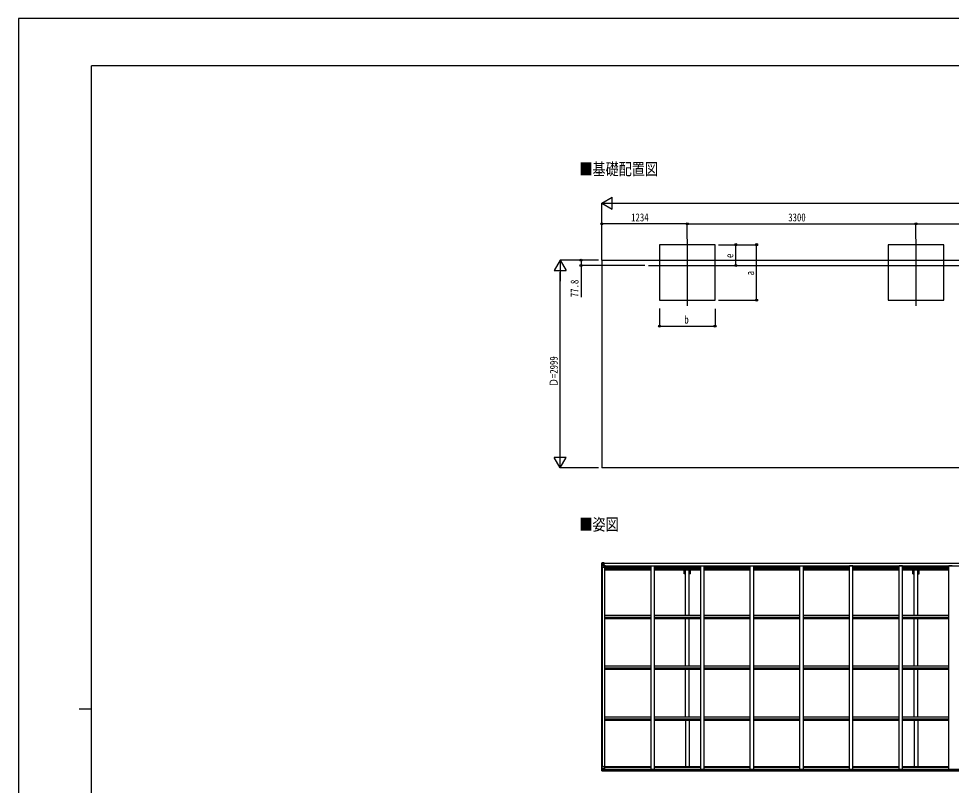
# Model space of a CAD drawing. Units: millimetres, scale not verified. Extents: x -14718 to 14718, y -10395 to 10395.
# Drawn here: x -14718 to -1257, y -664 to 10395 of the extents above; entities that cross this region are included whole.
import ezdxf
from ezdxf.enums import TextEntityAlignment as Align

# ---------------------------------------------------------------- set-up
doc = ezdxf.new("R2010")
doc.units = ezdxf.units.MM
doc.header["$LTSCALE"] = 40
for name, color, linetype in [('0-2_USER1', 3, 'Continuous'), ('0-3_YKK_12', 2, 'Continuous'), ('0-4_YKK_13', 4, 'Continuous'), ('0-5_YKK_A1', 4, 'Continuous'), ('0-6_YKK_D', 6, 'Continuous'), ('0-7_YKK_ZWAK', 7, 'Continuous')]:
    doc.layers.add(name, color=color, linetype=linetype)
doc.styles.add('ＭＳ ゴシック', font='')
doc.styles.get('ＭＳ ゴシック').set_extended_font_data('MS Gothic')

msp = doc.modelspace()

# ---------------------------------------------------------------- linework, layer by layer
at = {"layer": '0-3_YKK_12'}
for p, q in [((-5067.43, 7215.91), (-5067.43, 6253.38)), ((-1767.43, 7215.91), (-1767.43, 6253.38)), ((-5626.1, 6834.65), (4543.53, 6834.65))]:
    msp.add_line(p, q, dxfattribs=at)
at = {"layer": '0-4_YKK_13'}
for p, q in [((-6303.43, 2542.92), (-6303.43, 2542.88)), ((-6302.49, 2543.92), (-6302.49, 2543.92)), ((-6302.49, 2543.87), (-6302.49, 2543.91)), ((-6293.52, 2544.3), (-6301.44, 2543.83)), ((-6300.58, 2542.86), (-6300.59, 2542.79)), ((-6300.59, 2482.21), (-6300.59, 2542.79)), ((-6300.59, 2482.21), (-6270.43, 2482.21)), ((-6300.04, 2509.09), (-6295.9, 2521.17)), ((-6300.04, 2509.09), (-6293.43, 2508.88)), ((-6296.62, 2539.42), (-6299.35, 2543.08)), ((-6295.76, 2535.91), (-6293.43, 2535.97)), ((-6295.76, 2522.44), (-6295.76, 2535.91)), ((-6293.43, 2522.41), (-6295.76, 2522.44)), ((-6281.43, 2545.09), (-6293.43, 2544.31)), ((-6293.43, 2535.96), (-6281.43, 2535.96)), ((-6293.43, 2522.41), (-6281.43, 2522.41)), ((-6293.43, 2522.41), (-6293.43, 2522.41)), ((-6293.43, 2508.88), (-6269.43, 2508.88)), ((-6287.95, 2528.77), (-6287.95, 2527.81)), ((-6282.43, 2535.96), (-6281.43, 2535.96)), ((-6274.93, 2545.6), (-6281.43, 2545.21)), ((-6281.43, 2519.11), (-6281.43, 2545.21)), ((-6281.43, 2544.32), (-6274.93, 2544.72)), ((-6279.93, 2539.5), (-6281.43, 2539.5)), ((-6279.93, 2535.96), (-6281.43, 2535.96)), ((-6279.93, 2522.41), (-6281.43, 2522.41)), ((-6280.6, 2518.85), (-6270.26, 2517.2)), ((-6280.6, 2518.22), (-6280.6, 2518.85)), ((-6270.26, 2516.56), (-6280.6, 2518.22)), ((-6274.93, 2543.79), (-6279.93, 2543.71)), ((-6279.43, 2539.14), (-6279.93, 2539.14)), ((-6275.93, 2534.21), (-6279.93, 2534.21)), ((-6275.93, 2526), (-6279.93, 2526)), ((-6279.82, 2537.84), (-6275.93, 2537.84)), ((-6279.44, 2538.05), (-6279.44, 2538.21)), ((-6279.44, 2538.21), (-6279.43, 2538.21)), ((-6279.43, 2540.17), (-6279.43, 2538.21)), ((-6271.43, 2540.17), (-6279.43, 2540.17)), ((-6271.43, 2540.14), (-6279.43, 2540.14)), ((-6269.43, 2538.3), (-6279.43, 2538.21)), ((-6275.93, 2518.1), (-6275.93, 2538.07)), ((-6274.93, 2544.72), (-6274.93, 2545.6)), ((-6274.93, 2544.21), (-6274.93, 2544.72)), ((-6274.93, 2544.21), (-6274.93, 2543.79)), ((-6274.93, 2543.79), (-6274.93, 2542.98)), ((-6270.26, 2517.2), (-6270.26, 2516.56)), ((-6269.98, 2517.12), (-6265.93, 2517.09)), ((-6269.93, 2543.41), (-6269.93, 2542.98)), ((-6269.63, 2543.41), (-6269.93, 2543.41)), ((-6269.63, 2543.41), (-6267.94, 2542.98)), ((-6269.43, 2539.91), (-6264.43, 2539.91)), ((-6269.43, 2538.3), (-6269.43, 2539.91)), ((-6269.43, 2483.21), (-6269.43, 2516.31)), ((-6264.93, 2505.21), (-6269.43, 2505.21)), ((-6248.93, 2501.29), (-6269.43, 2501.29)), ((-6264.93, 2517.08), (-6265.93, 2517.09)), ((-6265.93, 2515.35), (-6264.93, 2515.36)), ((-6264.93, 2501.29), (-6264.93, 2517.08)), ((-6264.43, 2540.91), (-6264.43, 2539.91)), ((-6264.43, 2539.91), (-6263.43, 2539.91)), ((-6263.43, 2539.91), (-6263.43, 2540.91)), ((-6263.43, 2539.91), (-6263.43, 2538.34)), ((-6263.43, 2538.23), (-6263.43, 2538.34)), ((-6303.43, -392.89), (-6270.43, -392.89)), ((-6303.43, -453.6), (-6303.43, -392.89)), ((-6300.59, -392.89), (-6300.59, -453.47)), ((-6269.43, -393.89), (-6269.43, -426.99)), ((-6302.49, -454.56), (-6302.49, -454.6)), ((-6293.52, -454.99), (-6301.44, -454.51)), ((-6300.58, -453.54), (-6300.59, -453.47)), ((-6300.04, -419.77), (-6293.43, -419.56)), ((-6300.04, -419.77), (-6295.9, -431.86)), ((-6296.62, -450.1), (-6299.35, -453.77)), ((-6293.43, -433.09), (-6295.76, -433.12)), ((-6295.76, -433.12), (-6295.76, -446.59)), ((-6295.76, -446.59), (-6293.43, -446.65)), ((-6293.43, -419.56), (-6269.43, -419.56)), ((-6293.43, -433.09), (-6293.43, -433.09)), ((-6281.43, -433.09), (-6293.43, -433.09)), ((-6293.43, -446.65), (-6281.43, -446.65)), ((-6281.43, -455.78), (-6293.43, -454.99)), ((-6288.91, -439.45), (-6288.91, -438.49)), ((-6281.43, -429.1), (-6274.93, -429.1)), ((-6281.43, -429.1), (-6281.43, -455.89)), ((-6270.26, -427.25), (-6280.6, -428.9)), ((-6280.6, -428.9), (-6280.6, -429.1)), ((-6277.91, -429.1), (-6270.26, -427.88)), ((-6274.93, -429.1), (-6265.93, -429.14)), ((-6274.93, -456.29), (-6274.93, -450.34)), ((-6265.93, -450.91), (-6274.93, -450.97)), ((-6270.26, -427.88), (-6270.26, -427.25)), ((-6264.93, -430.05), (-6264.93, -450.2))]:
    msp.add_line(p, q, dxfattribs=at)
for points in [[(-6303.43, 2542.88), (-6303.43, 2482.21), (-6300.59, 2482.21)], [(-6302.49, 2543.92), (-6293.43, 2544.47), (-6281.43, 2545.21)], [(-6289.87, 2529.73), (-6290.83, 2529.73), (-6290.83, 2530.69), (-6289.87, 2530.69)], [(-6288.91, 2531.65), (-6288.91, 2532.61), (-6287.95, 2532.61), (-6287.95, 2531.65)], [(-6287.95, 2527.81), (-6288.91, 2527.81), (-6288.91, 2528.77)], [(-6286.99, 2530.69), (-6286.03, 2530.69), (-6286.03, 2529.73), (-6286.99, 2529.73)], [(-6274.93, 2544.21), (-6279.93, 2544.21), (-6279.93, 2518.74)], [(-6264.43, 2538.18), (-6279.43, 2538.05), (-6279.44, 2538.05)], [(-6279.43, 2539.14), (-6271.43, 2539.14), (-6271.43, 2540.91)], [(-6269.43, 2538.3), (-6269.43, 2538.29), (-6263.43, 2538.34)], [(-6265.93, 2517.09), (-6265.93, 2515.35), (-6269.43, 2515.33)], [(-6302.49, -454.6), (-6293.43, -455.16), (-6274.93, -456.29)], [(-6289.87, -441.37), (-6290.83, -441.37), (-6290.83, -440.41), (-6289.87, -440.41)], [(-6288.91, -438.49), (-6287.95, -438.49), (-6287.95, -439.45)], [(-6287.95, -442.33), (-6287.95, -443.29), (-6288.91, -443.29), (-6288.91, -442.33)], [(-6286.99, -440.41), (-6286.03, -440.41), (-6286.03, -441.37), (-6286.99, -441.37)], [(-6264.93, -450.2), (-6264.94, -450.31), (-6274.93, -450.34)]]:
    msp.add_lwpolyline(points, dxfattribs=at)
for centre in [(-6288.43, 2530.21), (-6288.43, -440.89)]:
    msp.add_circle(centre, 5.3, dxfattribs=at)
for centre, radius, start, end in [((-6302.43, 2542.92), 0.999, 93.4424, 179.95083), ((-6302.43, 2542.92), 1, 93.50017, 180.00079), ((-6302.43, 2542.88), 0.999, 93.4424, 179.95083), ((-6301.28, 2556.53), 12.7, 269.24466, 275.10311), ((-6299.3, 2542.92), 1.28, 131.17831, 182.45895), ((-6289.87, 2531.65), 0.96, 270, 0), ((-6289.87, 2528.77), 0.96, 0, 90), ((-6286.99, 2531.65), 0.96, 180, 270), ((-6286.99, 2528.77), 0.96, 90, 180), ((-6280.49, 2519.78), 0.937, 182.32209, 263.26766), ((-6280.49, 2519.15), 0.937, 182.32209, 263.26766), ((-6279.43, 2540.67), 0.5, 179.99802, 269.99691), ((-6279.43, 2540.64), 0.5, 180.00109, 270.00109), ((-6279.43, 2537.71), 0.5, 90.52895, 180.04464), ((-6279.42, 2537.54), 0.513, 91.88028, 181.04707), ((-6270.43, 2483.21), 1, 270, 0), ((-6270.37, 2516.27), 0.937, 2.32209, 83.26766), ((-6270.37, 2515.63), 0.937, 2.32209, 83.26766), ((-6264.29, 2545.87), 7.69, 268.96999, 276.43426), ((-6270.43, -393.89), 1, 0, 90), ((-6302.43, -453.56), 0.999, 180.04917, 266.5576), ((-6302.43, -453.6), 0.999, 180.04917, 266.5576), ((-6302.43, -453.6), 1, 179.99921, 266.49983), ((-6301.28, -467.21), 12.7, 84.89689, 90.75534), ((-6299.3, -453.6), 1.28, 177.54105, 228.82169), ((-6289.87, -439.45), 0.96, 270, 0), ((-6289.87, -442.33), 0.96, 0, 90), ((-6286.99, -439.45), 0.96, 180, 270), ((-6286.99, -442.33), 0.96, 90, 180), ((-6280.49, -429.83), 0.937, 96.73234, 129.06602), ((-6270.37, -426.32), 0.937, 276.73234, 357.67791), ((-6270.37, -426.95), 0.937, 276.73234, 357.67791)]:
    msp.add_arc(centre, radius, start, end, dxfattribs=at)
for centre, major_axis, ratio, start_param, end_param in [((-6101.49, 2556.23), (201, 12.36), 0.060933, 3.13734627, 3.13784492), ((-6300.49, 2544), (2, 0.12), 0.060933, 3.13784492, 4.21192957), ((-6299.32, 2511.44), (0.85, 2.32), 0.403757, 2.3087461, 3.27440486), ((-6300.3, 2540.9), (-0.02, 3), 0.466854, 5.52348971, 6.15750234), ((-6298.63, 2535.83), (0.03, 5), 0.573921, 4.73206034, 5.51591357), ((-6297.17, 2522.46), (0, 3), 0.468246, 4.2703918, 4.70589714), ((-6375.18, 2535.96), (81.75, 0), 0.061163, 0, 0.00077247), ((-6300.49, -454.68), (2, -0.12), 0.060933, 2.07125573, 3.14534039), ((-6101.49, -466.91), (201, -12.36), 0.060933, 3.14534039, 3.14583904), ((-6299.32, -422.12), (0.85, -2.32), 0.403757, 3.00878045, 3.9744392), ((-6300.3, -451.58), (-0.02, -3), 0.466854, 0.12568297, 0.75969559), ((-6298.63, -446.51), (0.03, -5), 0.573921, 0.76727174, 1.55112496), ((-6297.17, -433.14), (0, -3), 0.468246, 1.57728817, 2.01279351), ((-6375.18, -446.65), (81.75, 0), 0.061163, 6.28241284, 6.28318531), ((-6265.93, -430.04), (1, -0.021), 0.906239, 0.01870467, 1.589501), ((-6265.93, -450.21), (1, 0.012), 0.707053, 4.70366366, 6.124411)]:
    msp.add_ellipse(centre, major_axis=major_axis, ratio=ratio, start_param=start_param, end_param=end_param, dxfattribs=at)
at = {"layer": '0-5_YKK_A1'}
for p, q in [((-6301.43, 6912.45), (5194.57, 6912.96)), ((-6301.43, 6912.45), (-6301.43, 3913.45)), ((5194.57, 3913.96), (-6301.43, 3913.45)), ((-6301.43, -392.89), (-6301.43, 2482.21)), ((-6292.43, -392.89), (-6292.43, 2482.21)), ((-6291.73, -392.89), (-6291.73, 2482.21)), ((-6279.93, 2542.98), (-559.93, 2542.98)), ((-6279.93, 2540.91), (-559.93, 2540.91)), ((-6269.43, 2501.29), (-6256.43, 2501.29)), ((-6256.43, -429.24), (-6256.43, 2501.29)), ((-6256.43, 2487.64), (-5590.43, 2487.64)), ((-6256.43, 2478.27), (-5590.43, 2478.27)), ((-6256.43, 2471.2), (-5590.43, 2471.2)), ((-6256.43, 2467.41), (-5590.43, 2467.41)), ((-6256.43, 2456.07), (-5590.43, 2456.07)), ((-6256.43, 2443.24), (-5590.43, 2443.24)), ((-6248.93, 2502.71), (-585.93, 2502.71)), ((-6248.93, 2487.64), (-6248.93, 2502.71)), ((-5590.43, 2500.67), (-5540.43, 2500.67)), ((-5590.43, -429.24), (-5590.43, 2500.67)), ((-5540.43, -429.24), (-5540.43, 2500.67)), ((-5540.43, 2487.64), (-4874.43, 2487.64)), ((-5540.43, 2478.27), (-4874.43, 2478.27)), ((-5540.43, 2471.2), (-4874.43, 2471.2)), ((-5540.43, 2467.41), (-4874.43, 2467.41)), ((-5540.43, 2456.07), (-4874.43, 2456.07)), ((-5540.43, 2443.24), (-4874.43, 2443.24)), ((-5094.93, 1792.48), (-5094.93, 2443.24)), ((-5039.93, 1792.48), (-5039.93, 2443.24)), ((-5022.23, 2386.98), (-5022.23, 2443.24)), ((-4874.43, 2500.67), (-4824.43, 2500.67)), ((-4874.43, -429.24), (-4874.43, 2500.67)), ((-4824.43, -429.24), (-4824.43, 2500.67)), ((-4824.43, 2487.64), (-4158.43, 2487.64)), ((-4824.43, 2478.27), (-4158.43, 2478.27)), ((-4824.43, 2471.2), (-4158.43, 2471.2)), ((-4824.43, 2467.41), (-4158.43, 2467.41)), ((-4824.43, 2456.07), (-4158.43, 2456.07)), ((-4824.43, 2443.24), (-4158.43, 2443.24)), ((-4158.43, 2500.67), (-4108.43, 2500.67)), ((-4158.43, -429.24), (-4158.43, 2500.67)), ((-4108.43, -429.24), (-4108.43, 2500.67)), ((-4108.43, 2487.64), (-3442.43, 2487.64)), ((-4108.43, 2478.27), (-3442.43, 2478.27)), ((-4108.43, 2471.2), (-3442.43, 2471.2)), ((-4108.43, 2467.41), (-3442.43, 2467.41)), ((-4108.43, 2456.07), (-3442.43, 2456.07)), ((-4108.43, 2443.24), (-3442.43, 2443.24)), ((-3442.43, 2500.67), (-3392.43, 2500.67)), ((-3442.43, -429.24), (-3442.43, 2500.67)), ((-3392.43, -429.24), (-3392.43, 2500.67)), ((-3392.43, 2487.64), (-2726.43, 2487.64)), ((-3392.43, 2478.27), (-2726.43, 2478.27)), ((-3392.43, 2471.2), (-2726.43, 2471.2)), ((-3392.43, 2467.41), (-2726.43, 2467.41)), ((-3392.43, 2456.07), (-2726.43, 2456.07)), ((-3392.43, 2443.24), (-2726.43, 2443.24)), ((-2676.43, 2500.67), (-2726.43, 2500.67)), ((-2726.43, -429.24), (-2726.43, 2500.67)), ((-2676.43, -429.24), (-2676.43, 2500.67)), ((-2676.43, 2487.64), (-2010.43, 2487.64)), ((-2676.43, 2478.27), (-2010.43, 2478.27)), ((-2676.43, 2471.2), (-2010.43, 2471.2)), ((-2676.43, 2467.41), (-2010.43, 2467.41)), ((-2676.43, 2456.07), (-2010.43, 2456.07)), ((-2676.43, 2443.24), (-2010.43, 2443.24)), ((-1960.43, 2500.67), (-2010.43, 2500.67)), ((-2010.43, -429.24), (-2010.43, 2500.67)), ((-1960.43, -429.24), (-1960.43, 2500.67)), ((-1960.43, 2487.64), (-1294.43, 2487.64)), ((-1960.43, 2478.27), (-1294.43, 2478.27)), ((-1960.43, 2471.2), (-1294.43, 2471.2)), ((-1960.43, 2467.41), (-1294.43, 2467.41)), ((-1960.43, 2456.07), (-1294.43, 2456.07)), ((-1960.43, 2443.24), (-1294.43, 2443.24)), ((-1812.63, 2386.98), (-1812.63, 2443.24)), ((-1794.93, 1792.48), (-1794.93, 2443.24)), ((-1739.93, 1792.48), (-1739.93, 2443.24)), ((-1244.43, 2500.67), (-1294.43, 2500.67)), ((-1294.43, -429.24), (-1294.43, 2500.67)), ((-5022.23, 2386.98), (-5039.93, 2386.98)), ((-1812.63, 2386.98), (-1794.93, 2386.98)), ((-6255.64, 1792.48), (-5589.64, 1792.48)), ((-6255.64, 1763.41), (-5589.64, 1763.41)), ((-6255.64, 1753.92), (-5589.64, 1753.92)), ((-5539.64, 1792.48), (-4873.64, 1792.48)), ((-5539.64, 1763.41), (-4873.64, 1763.41)), ((-5539.64, 1753.92), (-4873.64, 1753.92)), ((-4823.64, 1792.48), (-4157.64, 1792.48)), ((-4823.64, 1763.41), (-4157.64, 1763.41)), ((-4823.64, 1753.92), (-4157.64, 1753.92)), ((-4107.64, 1792.48), (-3441.64, 1792.48)), ((-4107.64, 1763.41), (-3441.64, 1763.41)), ((-4107.64, 1753.92), (-3441.64, 1753.92)), ((-3391.64, 1792.48), (-2725.64, 1792.48)), ((-3391.64, 1763.41), (-2725.64, 1763.41)), ((-3391.64, 1753.92), (-2725.64, 1753.92)), ((-2675.64, 1792.48), (-2009.64, 1792.48)), ((-2675.64, 1763.41), (-2009.64, 1763.41)), ((-2675.64, 1753.92), (-2009.64, 1753.92)), ((-1959.64, 1792.48), (-1293.64, 1792.48)), ((-1959.64, 1763.41), (-1293.64, 1763.41)), ((-1959.64, 1753.92), (-1293.64, 1753.92)), ((-6255.64, 1741.03), (-5589.64, 1741.03)), ((-5539.64, 1741.03), (-4873.64, 1741.03)), ((-5094.93, 1061.67), (-5094.93, 1741.03)), ((-5039.93, 1061.67), (-5039.93, 1741.03)), ((-4823.64, 1741.03), (-4157.64, 1741.03)), ((-4107.64, 1741.03), (-3441.64, 1741.03)), ((-3391.64, 1741.03), (-2725.64, 1741.03)), ((-2675.64, 1741.03), (-2009.64, 1741.03)), ((-1959.64, 1741.03), (-1293.64, 1741.03)), ((-1794.93, 1061.67), (-1794.93, 1741.03)), ((-1739.93, 1061.67), (-1739.93, 1741.03)), ((-6256.43, 1061.67), (-5590.43, 1061.67)), ((-6256.43, 1032.22), (-5590.43, 1032.22)), ((-6256.43, 1025.15), (-5590.43, 1025.15)), ((-6256.43, 1012.17), (-5590.43, 1012.17)), ((-5540.43, 1061.67), (-4874.43, 1061.67)), ((-5540.43, 1032.22), (-4874.43, 1032.22)), ((-5540.43, 1025.15), (-4874.43, 1025.15)), ((-5540.43, 1012.17), (-4874.43, 1012.17)), ((-5094.93, 322.87), (-5094.93, 1012.17)), ((-5039.93, 322.87), (-5039.93, 1012.17)), ((-4824.43, 1061.67), (-4158.43, 1061.67)), ((-4824.43, 1032.22), (-4158.43, 1032.22)), ((-4824.43, 1025.15), (-4158.43, 1025.15)), ((-4824.43, 1012.17), (-4158.43, 1012.17)), ((-4108.43, 1061.67), (-3442.43, 1061.67)), ((-4108.43, 1032.22), (-3442.43, 1032.22)), ((-4108.43, 1025.15), (-3442.43, 1025.15)), ((-4108.43, 1012.17), (-3442.43, 1012.17)), ((-3392.43, 1061.67), (-2726.43, 1061.67)), ((-3392.43, 1032.22), (-2726.43, 1032.22)), ((-3392.43, 1025.15), (-2726.43, 1025.15)), ((-3392.43, 1012.17), (-2726.43, 1012.17)), ((-2676.43, 1061.67), (-2010.43, 1061.67)), ((-2676.43, 1032.22), (-2010.43, 1032.22)), ((-2676.43, 1025.15), (-2010.43, 1025.15)), ((-2676.43, 1012.17), (-2010.43, 1012.17)), ((-1960.43, 1061.67), (-1294.43, 1061.67)), ((-1960.43, 1032.22), (-1294.43, 1032.22)), ((-1960.43, 1025.15), (-1294.43, 1025.15)), ((-1960.43, 1012.17), (-1294.43, 1012.17)), ((-1794.93, 322.87), (-1794.93, 1012.17)), ((-1739.93, 322.87), (-1739.93, 1012.17)), ((-6255.64, 322.87), (-5589.64, 322.87)), ((-6255.64, 293.14), (-5589.64, 293.14)), ((-6255.64, 288.51), (-5589.64, 288.51)), ((-6255.64, 275.49), (-5589.64, 275.49)), ((-5539.64, 322.87), (-4873.64, 322.87)), ((-5539.64, 293.14), (-4873.64, 293.14)), ((-5539.64, 288.51), (-4873.64, 288.51)), ((-5539.64, 275.49), (-4873.64, 275.49)), ((-5094.93, 275.49), (-5094.93, -392.02)), ((-5039.93, 275.49), (-5039.93, -392.02)), ((-4823.64, 322.87), (-4157.64, 322.87)), ((-4823.64, 293.14), (-4157.64, 293.14)), ((-4823.64, 288.51), (-4157.64, 288.51)), ((-4823.64, 275.49), (-4157.64, 275.49)), ((-4107.64, 322.87), (-3441.64, 322.87)), ((-4107.64, 293.14), (-3441.64, 293.14)), ((-4107.64, 288.51), (-3441.64, 288.51)), ((-4107.64, 275.49), (-3441.64, 275.49)), ((-3391.64, 322.87), (-2725.64, 322.87)), ((-3391.64, 293.14), (-2725.64, 293.14)), ((-3391.64, 288.51), (-2725.64, 288.51)), ((-3391.64, 275.49), (-2725.64, 275.49)), ((-2675.64, 322.87), (-2009.64, 322.87)), ((-2675.64, 293.14), (-2009.64, 293.14)), ((-2675.64, 288.51), (-2009.64, 288.51)), ((-2675.64, 275.49), (-2009.64, 275.49)), ((-1959.64, 322.87), (-1293.64, 322.87)), ((-1959.64, 293.14), (-1293.64, 293.14)), ((-1959.64, 288.51), (-1293.64, 288.51)), ((-1959.64, 275.49), (-1293.64, 275.49)), ((-1794.93, 275.49), (-1794.93, -392.02)), ((-1739.93, 275.49), (-1739.93, -392.02)), ((-6256.43, -392.02), (-5590.43, -392.02)), ((-6256.43, -401.13), (-5590.43, -401.13)), ((-5540.43, -392.02), (-4874.43, -392.02)), ((-5540.43, -401.13), (-4874.43, -401.13)), ((-4824.43, -392.02), (-4158.43, -392.02)), ((-4824.43, -401.13), (-4158.43, -401.13)), ((-4108.43, -392.02), (-3442.43, -392.02)), ((-4108.43, -401.13), (-3442.43, -401.13)), ((-3392.43, -392.02), (-2726.43, -392.02)), ((-3392.43, -401.13), (-2726.43, -401.13)), ((-2676.43, -392.02), (-2010.43, -392.02)), ((-2676.43, -401.13), (-2010.43, -401.13)), ((-1960.43, -392.02), (-1294.43, -392.02)), ((-1960.43, -401.13), (-1294.43, -401.13)), ((-6274.93, -454.69), (-559.93, -454.69)), ((-6265.47, -429.24), (-569.93, -429.24)), ((-6264.93, -431.6), (-569.93, -431.6)), ((-6264.93, -447.25), (-569.93, -447.25))]:
    msp.add_line(p, q, dxfattribs=at)
for points in [[(-5467.43, 6334.65), (-4667.43, 6334.65), (-4667.43, 7134.65), (-5467.43, 7134.65)], [(-2167.43, 6334.65), (-1367.43, 6334.65), (-1367.43, 7134.65), (-2167.43, 7134.65)]]:
    msp.add_lwpolyline(points, close=True, dxfattribs=at)
for points in [[(-5094.93, 2386.98), (-5112.63, 2386.98), (-5112.63, 2443.24)], [(-1739.93, 2386.98), (-1722.23, 2386.98), (-1722.23, 2443.24)]]:
    msp.add_lwpolyline(points, dxfattribs=at)
at = {"layer": '0-6_YKK_D'}
for p, q in [((-6301.43, 7734.65), (-6149.88, 7822.15)), ((-6149.88, 7647.15), (-6149.88, 7822.15)), ((-6301.43, 6913.45), (-6301.43, 7735.65)), ((-6301.43, 7734.65), (-6149.88, 7647.15)), ((-6301.43, 7734.65), (-5998.32, 7734.65)), ((-6126.43, 7734.65), (5019.57, 7734.65)), ((-6301.43, 6913.45), (-6301.43, 7435.65)), ((-5067.43, 7434.65), (-6301.43, 7434.65)), ((-5067.43, 7216.91), (-5067.43, 7435.65)), ((-5067.43, 7216.91), (-5067.43, 7435.65)), ((-5067.43, 7434.65), (-1767.43, 7434.65)), ((-1767.43, 7216.91), (-1767.43, 7435.65)), ((-1767.43, 7216.91), (-1767.43, 7435.65)), ((-1767.43, 7434.65), (660.57, 7434.65)), ((-4617.43, 7134.65), (-4066.43, 7134.65)), ((-4616.43, 7134.65), (-4366.43, 7134.65)), ((-4367.43, 6834.65), (-4367.43, 7134.65)), ((-4067.43, 6334.65), (-4067.43, 7134.65)), ((-6901.43, 6912.45), (-6988.93, 6760.89)), ((-6351.43, 6912.45), (-6902.43, 6912.45)), ((-6901.43, 6912.45), (-6813.93, 6760.89)), ((-6901.43, 6912.45), (-6901.43, 6609.34)), ((-6351.43, 6912.45), (-6602.43, 6912.45)), ((-6988.93, 6760.89), (-6813.93, 6760.89)), ((-6901.43, 4088.45), (-6901.43, 6737.45)), ((-5679.54, 6834.65), (-6602.43, 6834.65)), ((-4617.43, 6334.65), (-4066.43, 6334.65)), ((-5467.43, 6212.56), (-5467.43, 5958.65)), ((-4667.43, 6210.63), (-4667.43, 5958.65)), ((-5467.43, 5959.65), (-4667.43, 5959.65)), ((-6901.43, 3913.45), (-6901.43, 4216.55)), ((-6901.43, 3913.45), (-6988.93, 4065)), ((-6813.93, 4065), (-6988.93, 4065)), ((-6901.43, 3913.45), (-6813.93, 4065)), ((-6351.43, 3913.45), (-6902.43, 3913.45))]:
    msp.add_line(p, q, dxfattribs=at)
msp.add_lwpolyline([(-6601.43, 6912.45), (-6601.43, 6834.65), (-6601.43, 6375.68)], dxfattribs=at)
for centre in [(-6301.43, 7434.65), (-5067.43, 7434.65), (-5067.43, 7434.65), (-1767.43, 7434.65), (-1767.43, 7434.65), (-4367.43, 7134.65), (-4067.43, 7134.65), (-6601.43, 6912.45), (-6601.43, 6834.65), (-4367.43, 6834.65), (-4067.43, 6334.65), (-5467.43, 5959.65), (-4667.43, 5959.65)]:
    msp.add_circle(centre, 14.88, dxfattribs=at)
at = {"layer": '0-7_YKK_ZWAK'}
for p, q in [((13632.57, 9712.5), (-13667.43, 9712.5)), ((-13667.43, -8837.5), (-13667.43, 9712.5)), ((-13842.43, 437.5), (-13667.43, 437.5))]:
    msp.add_line(p, q, dxfattribs=at)
msp.add_lwpolyline([(-14717.5, -10395), (14717.5, -10395), (14717.5, 10395), (-14717.5, 10395)], close=True, dxfattribs=at)

# ---------------------------------------------------------------- texts
at = {"layer": '0-2_USER1', "style": 'ＭＳ ゴシック', "width": 0.8}
for s, p in [('■基礎配置図', (-6624.94, 8086.61)), ('■姿図', (-6624.94, 2960.13))]:
    msp.add_text(s, height=173.2, dxfattribs=at).set_placement(p, align=Align.BOTTOM_LEFT)
at = {"layer": '0-6_YKK_D', "style": 'ＭＳ ゴシック', "width": 0.8}
for s, p in [('1234', (-5877.63, 7436.31)), ('3300', (-3610.63, 7436.31)), ('b', (-5109.43, 5961.31))]:
    msp.add_text(s, height=115.5, dxfattribs=at).set_placement(p, align=Align.BOTTOM_LEFT)
for s, p in [('e', (-4369.1, 6942.65)), ('a', (-4069.1, 6692.65)), ('77.8', (-6603.76, 6378.01)), ('Ｄ=2999', (-6902.43, 5081.15))]:
    msp.add_text(s, height=115.5, rotation=90, dxfattribs=at).set_placement(p, align=Align.BOTTOM_LEFT)

doc.saveas('drawing.dxf')
